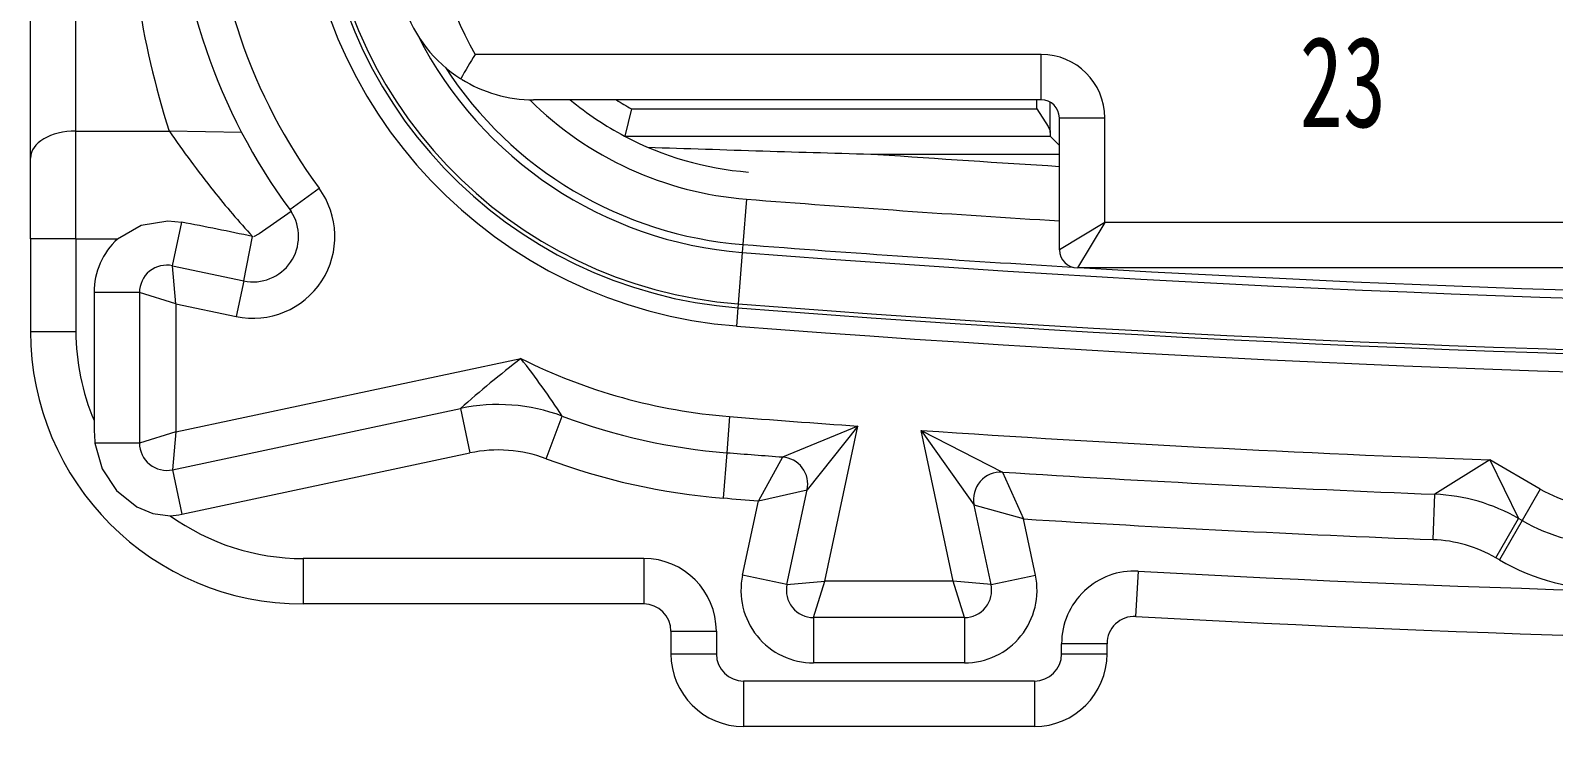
# Model space of a CAD drawing. Header units: inches. Extents: x 47316 to 59086, y 3141 to 11743.
# Drawn here: x 54102.61 to 54120.21, y 9683.6 to 9691.65 of the extents above; entities that cross this region are included whole.
import ezdxf

# ---------------------------------------------------------------- set-up
doc = ezdxf.new("R2010")
doc.units = ezdxf.units.IN
doc.header["$MEASUREMENT"] = 0
doc.layers.add('_BLACK_HOLE', color=7, linetype='Continuous')
doc.styles.add('MtX_SimSun', font='')
doc.styles.get('MtX_SimSun').set_extended_font_data('SimSun')

msp = doc.modelspace()

# ---------------------------------------------------------------- linework, layer by layer
at = {"color": 0, "lineweight": 15, "ltscale": 0.219758}
msp.add_line((54102.61, 9690.177), (54102.61, 9699.407), dxfattribs=at)
at = {"color": 0, "lineweight": 15, "ltscale": 0.212669}
msp.add_line((54103.135, 9690.489), (54103.135, 9699.421), dxfattribs=at)
at = {"color": 0, "lineweight": 15, "ltscale": 0.155733}
msp.add_line((54114.291, 9691.375), (54107.75, 9691.375), dxfattribs=at)
at = {"color": 0, "lineweight": 15, "ltscale": 0.0125}
for p, q in [((54114.291, 9690.85), (54114.291, 9691.375)), ((54114.501, 9690.64), (54115.026, 9690.64)), ((54110.884, 9689.701), (54110.843, 9689.177)), ((54103.135, 9689.241), (54102.61, 9689.241)), ((54103.87, 9688.623), (54103.345, 9688.623)), ((54102.61, 9688.172), (54103.135, 9688.172)), ((54107.58, 9687.281), (54107.689, 9686.767)), ((54110.656, 9686.77), (54110.615, 9686.246)), ((54104.25, 9686.573), (54104.36, 9686.059)), ((54119.545, 9685.555), (54119.808, 9686.01)), ((54119.849, 9685.986), (54119.587, 9685.531)), ((54105.76, 9685.547), (54105.76, 9685.022)), ((54109.697, 9685.547), (54109.697, 9685.022)), ((54111.353, 9685.245), (54110.84, 9685.354)), ((54113.712, 9685.245), (54114.225, 9685.354)), ((54115.385, 9684.876), (54115.414, 9685.401)), ((54111.661, 9684.865), (54111.661, 9684.34)), ((54113.403, 9684.865), (54113.403, 9684.34)), ((54110.012, 9684.707), (54110.537, 9684.707)), ((54110.012, 9684.445), (54110.537, 9684.445)), ((54115.052, 9684.562), (54114.527, 9684.562)), ((54114.527, 9684.445), (54115.052, 9684.445)), ((54110.852, 9684.13), (54110.852, 9683.605)), ((54114.212, 9684.13), (54114.212, 9683.605))]:
    msp.add_line(p, q, dxfattribs=at)
at = {"color": 0, "lineweight": 15, "ltscale": 0.139693}
msp.add_line((54114.291, 9690.85), (54108.424, 9690.85), dxfattribs=at)
at = {"color": 0, "lineweight": 15, "ltscale": 0.007738}
msp.add_line((54109.558, 9690.745), (54109.478, 9690.43), dxfattribs=at)
at = {"color": 0, "lineweight": 15, "ltscale": 0.111456}
msp.add_line((54109.558, 9690.745), (54114.239, 9690.745), dxfattribs=at)
at = {"color": 0, "lineweight": 15, "ltscale": 0.002499}
msp.add_line((54114.239, 9690.745), (54114.239, 9690.85), dxfattribs=at)
at = {"color": 0, "lineweight": 15}
for p, q in [((54114.239, 9690.745), (54114.372, 9690.542)), ((54114.372, 9690.542), (54114.393, 9690.493)), ((54114.393, 9690.493), (54114.396, 9690.472)), ((54105.622, 9689.558), (54105.252, 9689.299)), ((54103.616, 9689.241), (54103.888, 9689.402)), ((54103.888, 9689.402), (54104.199, 9689.452)), ((54104.199, 9689.452), (54104.358, 9689.436)), ((54139.439, 9689.432), (54115.026, 9689.432)), ((54105.252, 9689.299), (54105.188, 9689.267)), ((54139.754, 9688.907), (54114.711, 9688.907)), ((54103.355, 9686.881), (54103.437, 9686.585)), ((54103.437, 9686.585), (54103.605, 9686.334)), ((54103.605, 9686.334), (54103.841, 9686.145)), ((54103.841, 9686.145), (54104.025, 9686.067)), ((54104.025, 9686.067), (54104.226, 9686.042))]:
    msp.add_line(p, q, dxfattribs=at)
at = {"color": 0, "lineweight": 15, "ltscale": 0.008325}
msp.add_line((54114.396, 9690.472), (54114.396, 9690.821), dxfattribs=at)
at = {"color": 0, "lineweight": 15, "ltscale": 0.03625}
msp.add_line((54114.501, 9689.117), (54114.501, 9690.64), dxfattribs=at)
at = {"color": 0, "lineweight": 15, "ltscale": 0.02875}
msp.add_line((54115.026, 9689.432), (54115.026, 9690.64), dxfattribs=at)
at = {"color": 0, "lineweight": 15, "ltscale": 0.025655}
msp.add_line((54103.135, 9690.489), (54104.212, 9690.489), dxfattribs=at)
at = {"color": 0, "lineweight": 15, "ltscale": 0.029727}
msp.add_line((54103.135, 9689.241), (54103.135, 9690.489), dxfattribs=at)
at = {"color": 0, "lineweight": 15, "ltscale": 0.01997}
msp.add_line((54105.051, 9690.472), (54104.212, 9690.489), dxfattribs=at)
at = {"color": 0, "lineweight": 15, "ltscale": 0.117111}
msp.add_line((54109.478, 9690.43), (54114.396, 9690.43), dxfattribs=at)
at = {"color": 0, "lineweight": 15, "ltscale": 0.001005}
msp.add_line((54114.396, 9690.472), (54114.396, 9690.43), dxfattribs=at)
at = {"color": 0, "lineweight": 15, "ltscale": 0.003511}
msp.add_line((54114.396, 9690.43), (54114.5, 9690.325), dxfattribs=at)
at = {"color": 0, "lineweight": 15, "ltscale": 0.049942}
msp.add_line((54112.404, 9690.22), (54114.501, 9690.22), dxfattribs=at)
at = {"color": 0, "lineweight": 15, "ltscale": 0.022295}
msp.add_line((54102.61, 9689.241), (54102.61, 9690.177), dxfattribs=at)
at = {"color": 0, "lineweight": 15, "ltscale": 0.010001}
msp.add_line((54105.606, 9689.58), (54105.945, 9689.829), dxfattribs=at)
at = {"color": 0, "lineweight": 15, "ltscale": 0.000654403}
msp.add_line((54105.606, 9689.58), (54105.622, 9689.558), dxfattribs=at)
at = {"color": 0, "lineweight": 15, "ltscale": 0.012284}
msp.add_line((54104.25, 9688.931), (54104.358, 9689.436), dxfattribs=at)
at = {"color": 0, "lineweight": 15, "ltscale": 0.014578}
msp.add_line((54115.026, 9689.432), (54114.501, 9689.117), dxfattribs=at)
at = {"color": 0, "lineweight": 15, "ltscale": 0.014577}
msp.add_line((54115.026, 9689.432), (54114.711, 9688.907), dxfattribs=at)
at = {"color": 0, "lineweight": 15, "ltscale": 0.025447}
for p, q in [((54102.61, 9689.241), (54102.61, 9688.172)), ((54103.135, 9689.241), (54103.135, 9688.172))]:
    msp.add_line(p, q, dxfattribs=at)
at = {"color": 0, "lineweight": 15, "ltscale": 0.011449}
msp.add_line((54103.135, 9689.241), (54103.616, 9689.241), dxfattribs=at)
at = {"color": 0, "lineweight": 15, "ltscale": 0.012496}
msp.add_line((54105.074, 9688.756), (54105.177, 9689.271), dxfattribs=at)
at = {"color": 0, "lineweight": 15, "ltscale": 3.7779e-05}
msp.add_line((54105.177, 9689.271), (54105.176, 9689.272), dxfattribs=at)
at = {"color": 0, "lineweight": 15, "ltscale": 0.002185}
msp.add_line((54110.843, 9689.177), (54110.836, 9689.086), dxfattribs=at)
at = {"color": 0, "lineweight": 15, "ltscale": 0.014222}
msp.add_line((54110.836, 9689.086), (54110.79, 9688.49), dxfattribs=at)
at = {"color": 0, "lineweight": 15, "ltscale": 0.010466}
for p, q in [((54104.29, 9688.493), (54104.25, 9688.931)), ((54104.29, 9688.493), (54103.87, 9688.623)), ((54104.29, 9687.011), (54103.87, 9686.881)), ((54104.29, 9687.011), (54104.25, 9686.573)), ((54111.353, 9685.245), (54111.791, 9685.285)), ((54113.712, 9685.245), (54113.274, 9685.285))]:
    msp.add_line(p, q, dxfattribs=at)
at = {"color": 0, "lineweight": 15, "ltscale": 0.020047}
msp.add_line((54104.25, 9688.931), (54105.074, 9688.756), dxfattribs=at)
at = {"color": 0, "lineweight": 15, "ltscale": 0.035233}
msp.add_line((54103.345, 9688.623), (54103.345, 9687.143), dxfattribs=at)
at = {"color": 0, "lineweight": 15, "ltscale": 0.041476}
for p, q in [((54103.87, 9688.623), (54103.87, 9686.881)), ((54113.403, 9684.865), (54111.661, 9684.865)), ((54113.403, 9684.34), (54111.661, 9684.34))]:
    msp.add_line(p, q, dxfattribs=at)
at = {"color": 0, "lineweight": 15, "ltscale": 0.01}
for p, q in [((54105.074, 9688.756), (54104.987, 9688.345)), ((54110.688, 9687.189), (54110.656, 9686.77)), ((54120.059, 9686.35), (54119.849, 9685.986))]:
    msp.add_line(p, q, dxfattribs=at)
at = {"color": 0, "lineweight": 15, "ltscale": 0.016959}
msp.add_line((54104.29, 9688.493), (54104.987, 9688.345), dxfattribs=at)
at = {"color": 0, "lineweight": 15, "ltscale": 0.035303}
for p, q in [((54104.29, 9688.493), (54104.29, 9687.011)), ((54113.274, 9685.285), (54111.791, 9685.285))]:
    msp.add_line(p, q, dxfattribs=at)
at = {"color": 0, "lineweight": 15, "ltscale": 0.005021}
msp.add_line((54110.786, 9688.446), (54110.77, 9688.235), dxfattribs=at)
at = {"color": 0, "lineweight": 15, "ltscale": 0.001093}
msp.add_line((54110.79, 9688.49), (54110.786, 9688.445), dxfattribs=at)
at = {"color": 0, "lineweight": 15, "ltscale": 0.097083}
msp.add_line((54104.29, 9687.011), (54108.278, 9687.858), dxfattribs=at)
at = {"color": 0, "lineweight": 15, "ltscale": 0.081045}
for p, q in [((54104.25, 9686.573), (54107.58, 9687.281)), ((54104.36, 9686.059), (54107.689, 9686.767))]:
    msp.add_line(p, q, dxfattribs=at)
at = {"color": 0, "lineweight": 15, "ltscale": 0.012499}
msp.add_line((54108.571, 9686.701), (54108.756, 9687.192), dxfattribs=at)
at = {"color": 0, "lineweight": 15, "ltscale": 0.022411}
msp.add_line((54112.172, 9687.078), (54111.302, 9686.72), dxfattribs=at)
at = {"color": 0, "lineweight": 15, "ltscale": 0.022424}
msp.add_line((54112.172, 9687.078), (54111.586, 9686.341), dxfattribs=at)
at = {"color": 0, "lineweight": 15, "ltscale": 0.043657}
msp.add_line((54111.791, 9685.285), (54112.172, 9687.078), dxfattribs=at)
at = {"color": 0, "lineweight": 15, "ltscale": 0.012251}
msp.add_line((54103.87, 9686.881), (54103.355, 9686.881), dxfattribs=at)
at = {"color": 0, "lineweight": 15, "ltscale": 0.042425}
msp.add_line((54113.274, 9685.285), (54112.903, 9687.027), dxfattribs=at)
at = {"color": 0, "lineweight": 15, "ltscale": 0.025165}
msp.add_line((54112.903, 9687.027), (54113.844, 9686.545), dxfattribs=at)
at = {"color": 0, "lineweight": 15, "ltscale": 0.02518}
msp.add_line((54112.903, 9687.027), (54113.516, 9686.165), dxfattribs=at)
at = {"color": 0, "lineweight": 15, "ltscale": 0.013745}
msp.add_line((54111.302, 9686.72), (54111.023, 9686.215), dxfattribs=at)
at = {"color": 0, "lineweight": 15, "ltscale": 0.017854}
msp.add_line((54119.477, 9686.686), (54118.84, 9686.29), dxfattribs=at)
at = {"color": 0, "lineweight": 15, "ltscale": 0.017916}
msp.add_line((54119.477, 9686.686), (54119.808, 9686.01), dxfattribs=at)
at = {"color": 0, "lineweight": 15, "ltscale": 0.016012}
msp.add_line((54120.059, 9686.35), (54119.477, 9686.686), dxfattribs=at)
at = {"color": 0, "lineweight": 15, "ltscale": 0.014125}
msp.add_line((54113.844, 9686.545), (54114.087, 9686.004), dxfattribs=at)
at = {"color": 0, "lineweight": 15, "ltscale": 0.013747}
msp.add_line((54111.023, 9686.215), (54111.586, 9686.341), dxfattribs=at)
at = {"color": 0, "lineweight": 15, "ltscale": 0.026673}
msp.add_line((54111.353, 9685.245), (54111.586, 9686.341), dxfattribs=at)
at = {"color": 0, "lineweight": 15, "ltscale": 0.020953}
msp.add_line((54110.84, 9685.354), (54111.023, 9686.215), dxfattribs=at)
at = {"color": 0, "lineweight": 15, "ltscale": 0.022403}
msp.add_line((54113.712, 9685.245), (54113.516, 9686.165), dxfattribs=at)
at = {"color": 0, "lineweight": 15, "ltscale": 0.014127}
msp.add_line((54114.087, 9686.004), (54113.516, 9686.165), dxfattribs=at)
at = {"color": 0, "lineweight": 15, "ltscale": 0.012501}
msp.add_line((54118.82, 9685.765), (54118.84, 9686.29), dxfattribs=at)
at = {"color": 0, "lineweight": 15, "ltscale": 0.01582}
msp.add_line((54114.225, 9685.354), (54114.087, 9686.004), dxfattribs=at)
at = {"color": 0, "lineweight": 15, "ltscale": 0.001147}
for p, q in [((54119.849, 9685.986), (54119.808, 9686.01)), ((54119.587, 9685.531), (54119.545, 9685.555))]:
    msp.add_line(p, q, dxfattribs=at)
at = {"color": 0, "lineweight": 15, "ltscale": 0.09375}
for p, q in [((54109.697, 9685.547), (54105.76, 9685.547)), ((54109.697, 9685.022), (54105.76, 9685.022))]:
    msp.add_line(p, q, dxfattribs=at)
at = {"color": 0, "lineweight": 15, "ltscale": 0.010465}
for p, q in [((54111.661, 9684.865), (54111.791, 9685.285)), ((54113.403, 9684.865), (54113.274, 9685.285))]:
    msp.add_line(p, q, dxfattribs=at)
at = {"color": 0, "lineweight": 15, "ltscale": 0.00625}
for p, q in [((54110.012, 9684.707), (54110.012, 9684.445)), ((54110.537, 9684.707), (54110.537, 9684.445))]:
    msp.add_line(p, q, dxfattribs=at)
at = {"color": 0, "lineweight": 15, "ltscale": 0.002795}
for p, q in [((54114.527, 9684.445), (54114.527, 9684.562)), ((54115.052, 9684.445), (54115.052, 9684.562))]:
    msp.add_line(p, q, dxfattribs=at)
at = {"color": 0, "lineweight": 15, "ltscale": 0.079999}
for p, q in [((54114.212, 9684.13), (54110.852, 9684.13)), ((54114.212, 9683.605), (54110.852, 9683.605))]:
    msp.add_line(p, q, dxfattribs=at)
at = {"color": 0, "lineweight": 15}
for centre, radius, start, end in [((54114.007, 9693.596), 10.276, 179.5361, 197.6005), ((54111.194, 9693.679), 6.93, 181.5909, 216.2591), ((54111.194, 9693.679), 6.51, 181.5909, 216.2591), ((54111.194, 9693.679), 5.46, 181.5906, 265.5421), ((54111.194, 9693.679), 5.25, 181.5909, 265.5418), ((54111.194, 9693.679), 5.204, 181.5909, 265.5418), ((54111.115, 9693.317), 3.885, 180, 210), ((54108.424, 9692.425), 1.575, 198.3496, 237.7555), ((54111.194, 9693.679), 4.607, 206.9962, 265.5418), ((54111.785, 9688.801), 4.786, 147.4662, 151.3898), ((54114.291, 9690.64), 0.735, 0, 90), ((54111.194, 9693.679), 4.515, 212.9551, 265.5418), ((54108.424, 9692.425), 1.575, 238.091, 270), ((54111.194, 9693.679), 3.99, 225.1484, 265.5418), ((54111.194, 9693.679), 3.675, 230.3424, 242.1478), ((54111.194, 9693.679), 3.36, 237.3569, 240.8439), ((54114.291, 9690.64), 0.21, 0, 90), ((54115.293, 9698.18), 13.488, 214.7622, 218.4184), ((54111.194, 9693.679), 3.675, 242.1478, 265.5418), ((54127.002, 10205.479), 515.466, 268.0815, 268.37716), ((54127.232, 9899.379), 209.685, 265.94469, 266.51908), ((54112.525, 9696.006), 9.969, 218.5166, 222.4986), ((54105.183, 9689.27), 0.945, 258, 36.2591), ((54127.232, 9899.38), 210.315, 265.54181, 266.52952), ((54105.183, 9689.27), 0.525, 258, 33.261), ((54093.653, 9634.186), 56.277, 78.1841, 79.0347), ((54104.185, 9688.623), 0.84, 132.6564, 180), ((54127.232, 9899.38), 210.84, 265.54181, 266.57964), ((54127.232, 9899.38), 210.932, 265.54181, 274.45819), ((54114.711, 9689.117), 0.21, 180, 270), ((54104.185, 9688.623), 0.315, 78, 180), ((54127.232, 9899.38), 210.84, 266.61664, 273.38337), ((54127.232, 9899.38), 211.575, 265.54181, 274.45819), ((54127.232, 9899.38), 211.575, 265.54181, 274.45819), ((54127.232, 9899.38), 211.529, 265.54181, 274.45819), ((54105.76, 9688.172), 3.15, 180, 270), ((54105.76, 9688.172), 2.625, 180, 203.0739), ((54127.232, 9899.374), 211.78, 265.54171, 274.45829), ((54115.668, 9678.223), 12.143, 127.4832, 131.7616), ((54101.234, 9682.303), 8.971, 33.0225, 38.2588), ((54111.194, 9693.679), 6.51, 243.3883, 265.5418), ((54108.016, 9685.227), 2.1, 69.3944, 102), ((54106.584, 9687.141), 3.239, 179.9546, 184.5976), ((54111.194, 9693.679), 6.93, 249.3944, 265.5418), ((54127.232, 9899.379), 212.835, 265.54181, 265.94238), ((54104.185, 9686.881), 0.315, 180, 282), ((54127.232, 9899.38), 212.835, 266.13964, 267.91178), ((54108.016, 9685.227), 1.575, 69.3944, 102), ((54111.194, 9693.679), 7.455, 249.3944, 265.5418), ((54127.232, 9899.38), 213.255, 265.54181, 265.71584), ((54111.278, 9686.406), 0.315, 348, 85.7158), ((54113.824, 9686.231), 0.315, 86.4005, 192), ((54127.232, 9899.38), 213.255, 266.40048, 267.7447), ((54120.899, 9687.805), 1.68, 240, 270), ((54127.232, 9899.38), 213.78, 265.54181, 265.65142), ((54118.758, 9684.191), 2.1, 60, 87.7447), ((54104.185, 9686.881), 0.84, 272.7864, 282), ((54105.76, 9688.172), 2.625, 234.2363, 270), ((54127.232, 9899.38), 213.78, 266.47462, 267.7447), ((54120.899, 9687.805), 2.1, 240, 270), ((54118.758, 9684.191), 1.575, 60, 87.7447), ((54109.697, 9684.707), 0.84, 360, 90), ((54120.899, 9687.805), 2.625, 240, 270), ((54111.661, 9685.18), 0.84, 168, 270), ((54113.403, 9685.18), 0.84, 270, 12), ((54115.367, 9684.562), 0.84, 86.8386, 180), ((54127.232, 9899.38), 214.305, 266.8386, 273.1614), ((54111.661, 9685.18), 0.315, 168, 270), ((54113.403, 9685.18), 0.315, 270, 12), ((54109.697, 9684.707), 0.315, 0, 90), ((54115.367, 9684.562), 0.315, 86.8386, 180), ((54127.232, 9899.38), 214.83, 266.8386, 273.1614), ((54110.852, 9684.445), 0.84, 180, 270), ((54110.852, 9684.445), 0.315, 180, 270), ((54114.212, 9684.445), 0.84, 270, 0), ((54114.212, 9684.445), 0.315, 270, 0)]:
    msp.add_arc(centre, radius, start, end, dxfattribs=at)
msp.add_ellipse((54103.135, 9690.177), major_axis=(-0.525, 0), ratio=0.594537, start_param=4.712389, end_param=6.283185, dxfattribs=at)

# ---------------------------------------------------------------- texts
at = {"layer": '_BLACK_HOLE', "color": 0, "lineweight": 15, "style": 'MtX_SimSun', "width": 0.7}
msp.add_text('23', height=1.05, dxfattribs=at).set_placement((54117.278, 9690.534))

doc.saveas('drawing.dxf')
